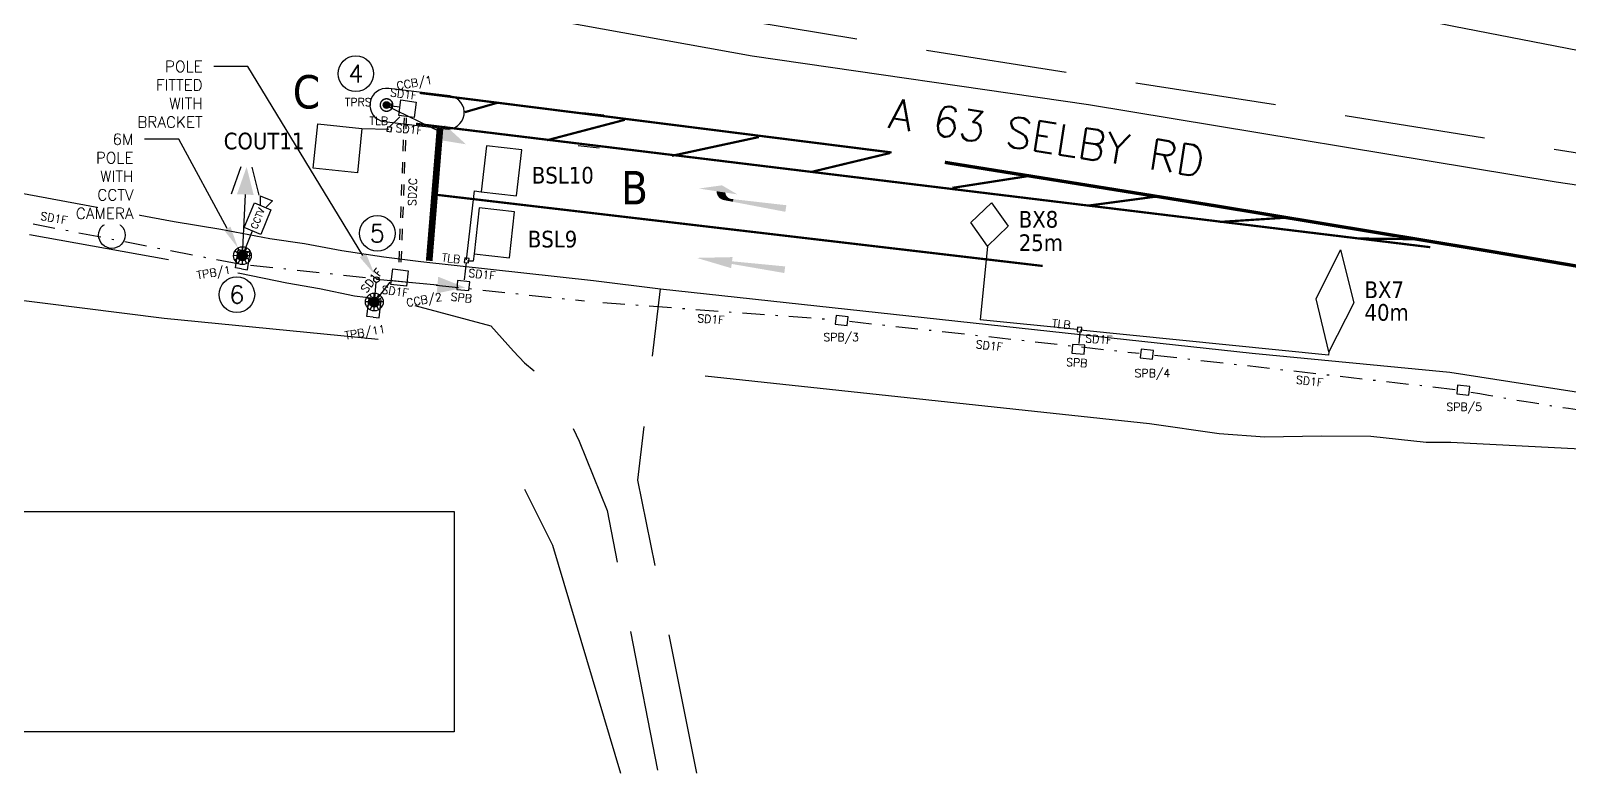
# Model space of a CAD drawing. Extents: x 441020 to 630336, y 432046 to 448236.
# Drawn here: x 629060.9 to 629130.1, y 447496.4 to 447529.8 of the extents above; entities that cross this region are included whole.
import ezdxf
from ezdxf import colors
from ezdxf.entities.mleader import LeaderData, LeaderLine
from ezdxf.enums import TextEntityAlignment as Align
from ezdxf.math import Vec2, Vec3

# ---------------------------------------------------------------- set-up
doc = ezdxf.new("R2010")
doc.units = 0
for name, pattern in [('1001', [2, 1, 0, 1]), ('1004', [6, 4, -2]), ('BLIP', [1, 0.5, -0.5]), ('DASHDOT1', [2, 1, -0.5, 0, -0.5]), ('HIDDEN', [9.525, 6.35, -3.175]), ('SDLoops', [2, 1, 0, 1])]:
    doc.linetypes.add(name, pattern=pattern)
doc.layers.get('0').update_dxf_attribs({"color": 222, "linetype": 'CONTINUOUS'})
for name, color, linetype in [('DATA', 7, 'CONTINUOUS'), ('du-EXISTINGBOX', 181, 'CONTINUOUS'), ('du-EXISTINGDUCT-C1', 181, 'BLIP'), ('du-EXISTINGDUCT-F1', 181, 'DASHDOT1'), ('du-EXISTINGTEXT', 181, 'CONTINUOUS'), ('du-REMOVALSBOX', 8, 'CONTINUOUS'), ('du-REMOVALSTEXT', 8, 'CONTINUOUS'), ('du-UTMCBOX', 40, 'CONTINUOUS'), ('du-UTMCDUCT-F1', 40, 'DASHDOT1'), ('du-UTMCTEXT', 40, 'CONTINUOUS'), ('GENLINE', 8, 'CONTINUOUS'), ('GENPECK', 8, 'HIDDEN'), ('LINE5', 7, 'CONTINUOUS'), ('LINES', 7, 'CONTINUOUS'), ('NUMBERS', 7, 'CONTINUOUS'), ('PHASE', 1, 'CONTINUOUS'), ('POINT', 8, 'CONTINUOUS'), ('ROAD', 7, 'CONTINUOUS'), ('ROADTXT', 7, 'CONTINUOUS'), ('UTC MOVA LOOP LABELS', 1, 'CONTINUOUS'), ('UTC MOVA LOOPS', 3, 'CONTINUOUS'), ('UTC_POLES', 7, 'CONTINUOUS'), ('UTC_SIGNAL NOTE', 1, 'CONTINUOUS'), ('UTC_SIGNALS', 7, 'CONTINUOUS'), ('WATERMARK', 7, 'CONTINUOUS')]:
    doc.layers.add(name, color=color, linetype=linetype)
doc.styles.add('KTS_TAHOMA', font='tahoma.ttf')
doc.styles.get("Standard").update_dxf_attribs({"font": 'simplex'})
picture_1 = doc.add_image_def('image1.gif', size_in_pixel=(2480, 703))

# ---------------------------------------------------------------- blocks, each defined once
blk = doc.blocks.new('CIRCLE')
blk.add_circle((0, 0), 0.299)
blk = doc.blocks.new('1038A4')
at = {"linetype": 'Continuous'}
for points in [[(0, 4), (-0.25, 2.4), (0.25, 2.4)], [(-0.15, 0), (0.15, 0), (-0.06, 2.4), (0.06, 2.4)]]:
    blk.add_solid(points, dxfattribs=at)
blk = doc.blocks.new('1038R4')
at = {"linetype": 'Continuous'}
for points in [[(0.57, 3.006), (0.26, 4.003), (0.278, 2.253)], [(0.081, 2.668), (-0.074, 2.746), (0.103, 2.698), (-0.072, 2.82)], [(0.103, 2.698), (-0.072, 2.82), (0.115, 2.711), (-0.065, 2.883)], [(0.115, 2.711), (-0.065, 2.883), (0.131, 2.727), (-0.043, 2.953)], [(0.131, 2.727), (-0.043, 2.953), (0.15, 2.742), (-0.014, 3.012)], [(0.15, 2.742), (-0.014, 3.012), (0.162, 2.751), (0.014, 3.052)], [(0.162, 2.751), (0.014, 3.052), (0.176, 2.76), (0.042, 3.084)], [(0.176, 2.76), (0.042, 3.084), (0.19, 2.768), (0.081, 3.118)], [(0.19, 2.768), (0.081, 3.118), (0.201, 2.774), (0.107, 3.137)], [(0.201, 2.774), (0.107, 3.137), (0.221, 2.783), (0.16, 3.167)], [(0.221, 2.783), (0.16, 3.167), (0.244, 2.791), (0.204, 3.184)], [(0.244, 2.791), (0.204, 3.184), (0.257, 2.794), (0.232, 3.192)], [(0.257, 2.794), (0.232, 3.192), (0.272, 2.798), (0.268, 3.199)], [(0.15, 0.001), (-0.15, -0.001), (0.036, 2.4), (-0.084, 2.399)], [(0.036, 2.4), (-0.084, 2.399), (0.033, 2.533), (-0.079, 2.563)], [(0.033, 2.533), (-0.079, 2.563), (0.043, 2.585), (-0.077, 2.63)], [(0.043, 2.585), (-0.077, 2.63), (0.059, 2.628), (-0.076, 2.692)], [(0.059, 2.628), (-0.076, 2.692), (0.081, 2.668), (-0.074, 2.746)]]:
    blk.add_solid(points, dxfattribs=at)
blk = doc.blocks.new('CCB')
at = {"flags": 128}
blk.add_lwpolyline([(0.35, 0.35), (0.35, -0.35), (-0.35, -0.35), (-0.35, 0.35)], close=True, dxfattribs=at)
blk = doc.blocks.new('TPB')
for p, q in [((-0.7, 0), (-0.7, 0.275)), ((-0.7, 0.275), (0.12, 0.275)), ((-0.7, 0), (-0.7, -0.275)), ((0.12, 0), (0.12, 0.275)), ((0.12, 0), (0.12, -0.275)), ((-0.7, -0.275), (0.12, -0.275))]:
    blk.add_line(p, q)
blk.add_circle((0, 0), 0.055)
blk = doc.blocks.new('POLENO')
at = {"layer": 'NUMBERS'}
blk.add_circle((0, 0), 1, dxfattribs=at)
blk.add_attdef('NUMBER', text='', height=1, dxfattribs=at).set_placement((0, 0), align=Align.MIDDLE)
blk = doc.blocks.new('SPB')
at = {"flags": 128}
blk.add_lwpolyline([(-0.275, 0.2), (-0.275, -0.2), (0.275, -0.2), (0.275, 0.2)], close=True, dxfattribs=at)
blk = doc.blocks.new('TLB')
for p, q in [((-0.1, 0.1), (-0.1, -0.1)), ((0.1, 0.1), (-0.1, 0.1)), ((0.1, -0.1), (0.1, 0.1)), ((-0.1, -0.1), (0.1, -0.1))]:
    blk.add_line(p, q)
blk = doc.blocks.new('wbpole')
at = {"color": 0, "lineweight": -2}
for p, q in [((-0.217, 0.125), (-0.346, 0.2)), ((-0.125, 0.217), (-0.2, 0.346)), ((0, 0.4), (0, 0.25)), ((0.2, 0.346), (0.125, 0.217)), ((0.346, 0.2), (0.217, 0.125)), ((-0.25, 0), (-0.4, 0)), ((-0.217, -0.125), (-0.346, -0.2)), ((-0.125, -0.217), (-0.2, -0.346)), ((0, -0.25), (0, -0.4)), ((0.2, -0.346), (0.125, -0.217)), ((0.346, -0.2), (0.217, -0.125)), ((0.4, 0), (0.25, 0))]:
    blk.add_line(p, q, dxfattribs=at)
at = {"color": 0, "lineweight": -2, "const_width": 0.25}
blk.add_lwpolyline([(-0.125, 0, 1), (0.125, 0, 1)], format="xyb", close=True, dxfattribs=at)
at = {"color": 0, "lineweight": -2}
blk.add_circle((0, 0), 0.4, dxfattribs=at)
at = {"layer": 'DATA', "flags": 9}
for tag, p in [('TYPE', (0.5, 0.75)), ('HEIGHT', (0.5, 1)), ('NUM', (0.5, 0.5)), ('SITE', (0.5, 0.25)), ('IDENT', (0.5, 0))]:
    blk.add_attdef(tag, p, '', height=0.2, dxfattribs=at)
blk = doc.blocks.new('HD001S')
at = {"linetype": 'Continuous'}
for p, q in [((-0.625, 2.75), (-0.25, 4)), ((0.625, 2.75), (0.25, 4))]:
    blk.add_line(p, q, dxfattribs=at)
blk.add_line((0, 0), (0, 2.75))
blk.add_solid([(0.375, 2.75), (-0.375, 2.75), (0, 4)], dxfattribs=at)
at = {"layer": 'DATA', "flags": 9}
for tag, p in [('SUPPORT', (1, 1.5)), ('BRACKETS', (1, 1.25)), ('CABLE', (1, 0.75)), ('HEIGHT', (1, 1)), ('PHASE', (1, 0.5)), ('TYPE', (1, 0.25)), ('NUM', (1, 0)), ('SITE', (1, -0.25)), ('IDENT', (1, -0.5))]:
    blk.add_attdef(tag, p, '', height=0.2, dxfattribs=at)
blk = doc.blocks.new('HD001P')
at = {"linetype": 'Continuous'}
blk.add_line((0, 2.75), (0, 0), dxfattribs=at)
blk.add_solid([(0.375, 2.75), (-0.375, 2.75), (0, 4)], dxfattribs=at)
at = {"layer": 'DATA', "flags": 9}
for tag, p in [('SUPPORT', (0.75, 1.5)), ('BRACKETS', (0.75, 1.25)), ('CABLE', (0.75, 0.75)), ('HEIGHT', (0.75, 1)), ('PHASE', (0.75, 0.5)), ('TYPE', (0.75, 0.25)), ('NUM', (0.75, 0)), ('SITE', (0.75, -0.25)), ('IDENT', (0.75, -0.5))]:
    blk.add_attdef(tag, p, '', height=0.2, dxfattribs=at)
blk = doc.blocks.new('exbkt100')
blk.add_line((0, 0), (0, 0.875))
blk.add_circle((0, 1), 0.125)
at = {"layer": 'DATA', "flags": 9}
for tag, p in [('SUPPORT', (0.5, 1)), ('HEIGHT', (0.5, 0.75)), ('NUM', (0.5, 0.5)), ('SITE', (0.5, 0.25)), ('IDENT', (0.5, 0))]:
    blk.add_attdef(tag, p, '', height=0.2, dxfattribs=at)
blk = doc.blocks.new('TPRS')
for p, q in [((0.1, 0.08), (-0.24, 0.08)), ((-0.24, -0.08), (-0.24, 0.08)), ((0.1, -0.08), (0.1, 0.08)), ((-0.07, -0.08), (-0.24, -0.08)), ((0.1, -0.08), (-0.07, -0.08))]:
    blk.add_line(p, q)
blk.add_circle((0, 0), 0.05)
blk = doc.blocks.new('lowaccess-sym')
h = blk.add_hatch(color=256)
h.dxf.hatch_style = 1
edge = h.paths.add_edge_path()
edge.add_arc((0, 0), 0.15, 0, 360)
at = {"color": 0, "const_width": 0.0625}
blk.add_lwpolyline([(-0.28125, 0, 1), (0.28125, 0, 1)], format="xyb", close=True, dxfattribs=at)
blk.add_circle((0, 0), 0.15)
blk = doc.blocks.new('CCTVonSIG-sym')
at = {"color": 0}
blk.add_line((0, 0), (1.2, 0), dxfattribs=at)
at = {"color": 0, "linetype": 'Continuous'}
for p, q in [((1.2, -0.4), (1.2, 0.4)), ((1.2, 0.4), (2.4, 0.4)), ((2.4, 0.4), (2.4, -0.4)), ((2.8, 0.28), (2.4, 0.12)), ((2.4, -0.4), (1.2, -0.4)), ((2.8, -0.32), (2.4, -0.16))]:
    blk.add_line(p, q, dxfattribs=at)
at = {"linetype": 'Continuous'}
blk.add_line((2.8, 0.28), (2.8, -0.32), dxfattribs=at)
at = {"color": 0, "linetype": 'Continuous'}
blk.add_text('CCTV', height=0.3, dxfattribs=at).set_placement((1.811, -0.15), align=Align.CENTER)

msp = doc.modelspace()

# ---------------------------------------------------------------- linework, layer by layer
at = {"layer": 'du-EXISTINGDUCT-C1', "flags": 128}
for points in [[(629077.673, 447525.877), (629077.423, 447519.101)], [(629077.773, 447525.873), (629077.523, 447519.097)]]:
    msp.add_lwpolyline(points, dxfattribs=at)
at = {"layer": 'du-EXISTINGDUCT-F1', "flags": 128}
for points in [[(629042.44, 447524.721), (629070.2, 447519.315)], [(629070.77, 447519.251), (629085.783, 447517.638)], [(629086.606, 447517.568), (629097.007, 447516.798)], [(629097.703, 447516.724), (629110.732, 447515.284)], [(629111.427, 447515.204), (629124.959, 447513.661)]]:
    msp.add_lwpolyline(points, dxfattribs=at)
msp.add_lwpolyline([(629125.65, 447513.54, 0.008108), (629132.033, 447512.512, 0.008108), (629138.445, 447511.692, 0.01305), (629148.811, 447510.81, 0.01305), (629159.208, 447510.47)], format="xyb", dxfattribs=at)
at = {"layer": 'du-UTMCDUCT-F1', "flags": 128}
for points in [[(629077.482, 447526.35), (629076.86, 447526.43)], [(629077.01, 447525.455), (629077.483, 447525.912)], [(629080.466, 447519.361), (629080.382, 447518.585)], [(629077.031, 447518.48), (629076.335, 447517.593)], [(629108.057, 447516.25), (629108.016, 447515.724)]]:
    msp.add_lwpolyline(points, dxfattribs=at)
at = {"layer": 'GENLINE', "flags": 128}
for points in [[(629075.637, 447574.578), (629080.041, 447538.898), (629124.887, 447530), (629161.493, 447522.889)], [(629014.866, 447526.719), (629023.372, 447524.573), (629027.84, 447523.436), (629032.388, 447522.415), (629040.002, 447520.72), (629046.08, 447519.666), (629052.221, 447518.827), (629059.515, 447517.786), (629066.89, 447516.86), (629076.502, 447515.926)], [(629091.217, 447514.273), (629111.199, 447512.132), (629114.328, 447511.672), (629116.384, 447511.529), (629118.916, 447511.573), (629121.152, 447511.563), (629123.637, 447511.293)], [(629123.637, 447511.293), (629124.755, 447511.289)], [(629124.755, 447511.289), (629143.409, 447510.335), (629160.748, 447509.35), (629175.197, 447508.056), (629185.121, 447507.075), (629193.765, 447505.868)], [(629083.083, 447509.172), (629084.343, 447506.654), (629087.412, 447496.401)]]:
    msp.add_lwpolyline(points, dxfattribs=at)
at = {"layer": 'GENPECK', "flags": 128}
for points in [[(629074.069, 447578.26), (629075.495, 447566.224), (629077.092, 447550.359), (629078.629, 447537.124), (629079.285, 447535.717), (629080.121, 447534.444), (629080.237, 447534.363), (629081.333, 447533.338), (629082.608, 447532.448), (629084.063, 447531.69), (629085.679, 447531.165), (629087.226, 447531.033), (629088.344, 447531.028), (629100.169, 447529.065), (629118.762, 447526.17), (629136.218, 447523.379), (629148.026, 447521.514)], [(629014.359, 447529.574), (629015.35, 447529.141), (629018.155, 447528.217), (629022.675, 447526.785), (629024.952, 447525.97), (629027.293, 447525.37), (629029.993, 447525.037), (629031.558, 447524.807), (629033.319, 447524.612), (629044.74, 447524.354), (629044.74, 447524.354), (629044.74, 447524.354), (629044.74, 447524.354), (629044.74, 447524.354), (629044.74, 447524.354), (629044.74, 447524.354), (629044.74, 447524.354), (629059.582, 447520.844), (629059.582, 447520.844), (629068.394, 447519.26), (629070.289, 447518.886), (629072.398, 447518.448), (629073.864, 447518.2), (629075.445, 447517.871), (629076.795, 447517.705), (629078.163, 447517.44)], [(629090.839, 447496.401), (629088.192, 447509.572), (629089.203, 447518.181)], [(629078.163, 447517.44), (629081.576, 447516.522), (629082.591, 447515.382), (629083.089, 447514.861), (629083.686, 447514.358), (629084.568, 447513.397), (629085.543, 447511.336), (629086.809, 447508.209), (629089.091, 447496.401)]]:
    msp.add_lwpolyline(points, dxfattribs=at)
at = {"layer": 'LINE5'}
msp.add_line((629078.882, 447520.976), (629078.958, 447521.051), dxfattribs=at)
at = {"layer": 'LINES', "linetype": '1004', "const_width": 0.1, "flags": 128}
for points in [[(629078.376, 447526.993), (629099.598, 447524.315)], [(629080.405, 447526.127), (629081.876, 447526.551)], [(629084.098, 447524.864), (629087.602, 447525.784)], [(629078.213, 447525.605), (629123.823, 447520.055)], [(629089.719, 447524.165), (629093.629, 447525.008)], [(629096.002, 447523.442), (629099.534, 447524.291)], [(629102.329, 447522.721), (629105.811, 447523.263)], [(629079.046, 447522.422), (629106.395, 447519.211)], [(629108.418, 447521.921), (629111.554, 447522.339)], [(629114.363, 447521.192), (629117.397, 447521.386)], [(629120.605, 447520.447), (629123.281, 447520.412)]]:
    msp.add_lwpolyline(points, dxfattribs=at)
at = {"layer": 'LINES', "linetype": '1001', "const_width": 0.3, "flags": 128}
msp.add_lwpolyline([(629079.289, 447525.399), (629078.803, 447519.444)], dxfattribs=at)
at = {"layer": 'LINES', "linetype": '1004', "const_width": 0.15, "flags": 128}
msp.add_lwpolyline([(629101.993, 447523.87, -0.003615), (629138.7, 447517.792, 0.013768), (629172.217, 447513.825, 3.650149)], format="xyb", dxfattribs=at)
at = {"layer": 'ROAD'}
for p, q in [((629085.716, 447526.118), (629086.661, 447526.005)), ((629085.502, 447524.633), (629086.447, 447524.52))]:
    msp.add_line(p, q, dxfattribs=at)
at = {"layer": 'ROAD', "flags": 128}
for points in [[(629074.069, 447578.26), (629073.467, 447577.646), (629072.981, 447576.95), (629072.727, 447576.092), (629072.572, 447575.252), (629073.571, 447566.188), (629074.999, 447552.425), (629076.496, 447538.269), (629076.857, 447536.81), (629077.432, 447535.287), (629077.583, 447535.009), (629078.285, 447533.915), (629079.201, 447532.757), (629079.451, 447532.497), (629080.494, 447531.768), (629081.735, 447531.074), (629082.726, 447530.64), (629083.682, 447530.404), (629093.334, 447528.664), (629108.45, 447526.473), (629129.482, 447522.995), (629147.628, 447520.326), (629166.99, 447517.669), (629171.781, 447516.996)], [(629059.513, 447522.66), (629067.338, 447521.206), (629069.429, 447520.866), (629071.637, 447520.445), (629073.201, 447520.215), (629074.881, 447519.904), (629076.759, 447519.628), (629078.421, 447519.415), (629086.19, 447518.56), (629089.203, 447518.181), (629115.818, 447515.288), (629124.706, 447514.429)], [(629124.706, 447514.429), (629137.237, 447512.489), (629145.151, 447511.964), (629162.606, 447510.899), (629173.434, 447509.977), (629184.824, 447508.749), (629191.394, 447507.783), (629196.719, 447506.392)]]:
    msp.add_lwpolyline(points, dxfattribs=at)
msp.add_lwpolyline([(629079.735, 447526.857), (629076.991, 447527.19, 1), (629076.777, 447525.706), (629079.521, 447525.372, 1)], format="xyb", close=True, dxfattribs=at)
at = {"layer": 'UTC MOVA LOOPS'}
for p, q in [((629073.582, 447523.606), (629073.79, 447525.595)), ((629073.79, 447525.595), (629075.779, 447525.387)), ((629075.779, 447525.387), (629075.571, 447523.398)), ((629075.779, 447525.387), (629076.981, 447525.366)), ((629081.377, 447524.618), (629081.144, 447522.551)), ((629082.967, 447524.439), (629081.377, 447524.618)), ((629082.734, 447522.372), (629082.967, 447524.439)), ((629075.571, 447523.398), (629073.582, 447523.606)), ((629080.475, 447519.48), (629080.841, 447522.589)), ((629080.841, 447522.589), (629081.144, 447522.551)), ((629081.144, 447522.551), (629082.734, 447522.372)), ((629081.051, 447521.828), (629080.818, 447519.761)), ((629082.641, 447521.649), (629081.051, 447521.828)), ((629082.408, 447519.582), (629082.641, 447521.649)), ((629080.818, 447519.761), (629080.781, 447519.428)), ((629080.818, 447519.761), (629082.408, 447519.582)), ((629080.781, 447519.428), (629080.533, 447519.428)), ((629119.242, 447515.203), (629108.079, 447516.32))]:
    msp.add_line(p, q, dxfattribs=at)
at = {"layer": 'UTC MOVA LOOPS', "flags": 128}
for points in [[(629103.157, 447521.164), (629104.099, 447522.052), (629104.848, 447520.996), (629103.906, 447520.108)], [(629118.695, 447517.739), (629119.788, 447519.942), (629120.386, 447517.557), (629119.259, 447515.357)]]:
    msp.add_lwpolyline(points, close=True, dxfattribs=at)
for points in [[(629103.906, 447520.108), (629103.578, 447516.791)], [(629107.946, 447516.358), (629103.578, 447516.791)], [(629119.259, 447515.357), (629119.242, 447515.203)]]:
    msp.add_lwpolyline(points, dxfattribs=at)

# ---------------------------------------------------------------- block references
at = {"layer": 'du-EXISTINGBOX', "color": 1, "rotation": 352.2739632295134}
msp.add_blockref('CCB', (629077.826, 447526.282), dxfattribs=at)
at = {"layer": 'du-EXISTINGBOX', "color": 2, "rotation": 173.3584722004242}
msp.add_blockref('CCB', (629077.47, 447518.688), dxfattribs=at)
at = {"layer": 'du-EXISTINGBOX', "color": 11, "rotation": 83.37529263104769}
msp.add_blockref('TPB', (629076.357, 447517.602), dxfattribs=at)
at = {"layer": 'du-EXISTINGBOX', "color": 3, "zscale": 1.000001, "rotation": 353.9432844479292}
msp.add_blockref('SPB', (629097.355, 447516.761), dxfattribs=at)
at = {"layer": 'du-EXISTINGBOX', "color": 4, "zscale": 1.000001, "rotation": 353.4402996558273}
msp.add_blockref('SPB', (629111.079, 447515.244), dxfattribs=at)
at = {"layer": 'du-EXISTINGBOX', "color": 5, "zscale": 1.000001, "rotation": 353.9886190771596}
msp.add_blockref('SPB', (629125.307, 447513.624), dxfattribs=at)
at = {"layer": 'du-REMOVALSBOX', "color": 1, "zscale": 1.000001, "rotation": 81.22997664412294}
msp.add_blockref('TPB', (629070.465, 447519.772), dxfattribs=at)
at = {"layer": 'du-UTMCBOX', "color": 0, "zscale": 1.000001}
for name, p, rotation in [('TPRS', (629076.86, 447526.43), 176.6256550808724), ('TLB', (629108.046, 447516.351), 355.7648457582507), ('SPB', (629107.994, 447515.465), 355.3671148465344)]:
    msp.add_blockref(name, p, dxfattribs=dict(at, rotation=rotation))
at = {"layer": 'du-UTMCBOX', "color": 0}
for name, p, rotation in [('TLB', (629077.008, 447525.354), 352.6462064551787), ('TLB', (629080.487, 447519.459), 353.377832599272), ('SPB', (629080.334, 447518.329), 353.9938932405441)]:
    msp.add_blockref(name, p, dxfattribs=dict(at, rotation=rotation))
at = {"layer": 'LINES', "linetype": '1004'}
for name, p, rotation in [('1038R4', (629094.844, 447521.794), 80.7843562645557), ('1038A4', (629094.793, 447519.042), 82.35381755824058)]:
    msp.add_blockref(name, p, dxfattribs=dict(at, rotation=rotation))
at = {"layer": 'NUMBERS', "xscale": 0.8, "yscale": 0.8, "zscale": 0.8}
for p, values in [((629075.504, 447527.857), {'NUMBER': '4'}), ((629076.47, 447520.68), {'NUMBER': '5'}), ((629070.154, 447517.923), {'NUMBER': '6'})]:
    msp.add_blockref('POLENO', p, dxfattribs=at).add_auto_attribs(values)
at = {"layer": 'POINT', "xscale": 2, "yscale": 2, "rotation": 10.06643687963294}
msp.add_blockref('CIRCLE', (629064.534, 447520.6), dxfattribs=at)
at = {"layer": 'UTC_POLES', "rotation": 329.9999999999999}
for p in [(629070.403, 447519.674), (629076.335, 447517.591)]:
    msp.add_blockref('wbpole', p, dxfattribs=at)
at = {"layer": 'UTC_SIGNALS'}
for name, p, rotation in [('HD001P', (629076.86, 447526.43), 244.0665928671509), ('HD001S', (629070.403, 447519.674), 357.2710633483499), ('HD001P', (629076.435, 447518.597), 264.8970564626107), ('exbkt100', (629076.336, 447517.602), 354.2968418334522)]:
    msp.add_blockref(name, p, dxfattribs=dict(at, rotation=rotation))

# ---------------------------------------------------------------- texts
at = {"layer": 'du-EXISTINGTEXT'}
for s, rotation, p in [('CCB/1', 10.06644, (629077.372, 447527.129)), ('SD2C', 87.88852, (629078.21, 447521.899)), ('SD1F', 350.01952, (629061.296, 447521.29)), ('SD1F', 351.97162, (629076.64, 447517.977)), ('CCB/2', 10.06644, (629077.81, 447517.373)), ('TPB/11', 10.06644, (629075.038, 447515.895)), ('SD1F', 353.69406, (629103.368, 447515.515)), ('SD1F', 353.49336, (629117.769, 447513.921))]:
    msp.add_text(s, height=0.36, rotation=rotation, dxfattribs=at).set_placement(p)
at = {"layer": 'du-EXISTINGTEXT', "linetype": 'SDLoops'}
msp.add_text('SD1F', height=0.36, rotation=355.7654, dxfattribs=at).set_placement((629090.849, 447516.685))
at = {"layer": 'du-EXISTINGTEXT'}
for s, p in [('SPB/3', (629096.528, 447515.83)), ('SPB/4', (629110.528, 447514.21)), ('SPB/5', (629124.549, 447512.694))]:
    msp.add_text(s, height=0.36, dxfattribs=at).set_placement(p)
at = {"layer": 'du-REMOVALSTEXT'}
msp.add_text('TPB/1', height=0.36, rotation=10.06644, dxfattribs=at).set_placement((629068.386, 447518.606))
at = {"layer": 'du-UTMCTEXT'}
for s, rotation, p in [('SD1F', 352.60497, (629077.026, 447526.842)), ('SD1F', 354.29478, (629077.275, 447525.24)), ('TLB', 353.50368, (629079.353, 447519.422)), ('SD1F', 51.8571, (629075.976, 447517.965)), ('SD1F', 353.72525, (629080.55, 447518.722)), ('SPB', 354.61323, (629079.756, 447517.653)), ('TLB', 353.66278, (629106.798, 447516.466)), ('SD1F', 355.96424, (629108.297, 447515.775)), ('SPB', 356.28644, (629107.439, 447514.717))]:
    msp.add_text(s, height=0.36, rotation=rotation, dxfattribs=at).set_placement(p)
msp.add_text('TLB', height=0.36, dxfattribs=at).set_placement((629076.119, 447525.562))
at = {"layer": 'PHASE', "style": 'KTS_TAHOMA'}
for s, p in [('C', (629072.666, 447526.294)), ('B', (629087.428, 447521.98))]:
    msp.add_text(s, height=1.5, dxfattribs=at).set_placement(p)
at = {"layer": 'ROADTXT'}
msp.add_text('A 63 SELBY RD', height=1.375, rotation=351.06231, dxfattribs=at).set_placement((629106.58, 447524.994), align=Align.MIDDLE_CENTER)
at = {"layer": 'UTC MOVA LOOP LABELS', "char_height": 0.75, "attachment_point": 1, "style": 'KTS_TAHOMA'}
for s, width, insert in [('COUT11', 3.67842, (629069.56, 447525.205)), ('BSL10', 2.78789, (629083.418, 447523.667)), ('BX8', 1.74021, (629105.317, 447521.683)), ('BSL9', 2.22375, (629083.238, 447520.794)), ('25m', 1.24177, (629105.317, 447520.632)), ('BX7', 1.74021, (629120.867, 447518.517)), ('40m', 1.24177, (629120.867, 447517.5))]:
    msp.add_mtext_dynamic_manual_height_columns(s, width=width, gutter_width=1.8, heights=[0], dxfattribs=dict(at, insert=insert))

# ---------------------------------------------------------------- pictures from other files: only their frames are drawn
at = {"layer": 'WATERMARK'}
image = msp.add_image(picture_1, insert=(629044.931, 447498.255), size_in_units=(35, 9.921), dxfattribs=dict(at, brightness=85, contrast=75))
image.dxf.flags = 7

# ---------------------------------------------------------------- next in the draw order: leaders
at = {"layer": 'UTC_SIGNAL NOTE', "color": 1}
ml = msp.add_multileader_mtext('Standard', dxfattribs=at)
ml.set_content('6M POLE WITH CCTV CAMERA', color=1)
ml.set_leader_properties()
ml.build(insert=Vec2(0, 0))
ml.multileader.update_dxf_attribs({"has_text_frame": 1, "dogleg_length": 0.36, "arrow_head_size": 1, "scale": 0.25})
ctx = ml.context
ctx.base_point, ctx.scale, ctx.char_height, ctx.arrow_head_size, ctx.landing_gap_size, ctx.plane_origin = Vec3(629059.648, 447524.907), 0.25, 0.5, 1, 0.5, Vec3(629081.087, 447542.206)
ctx.text_align_type = 2
notes = []
notes.append((ctx, [(0, (1, 1, 0), (629067.536, 447524.907), (-1, 0), 1.531, [(0, [(629070.203, 447520.02)], 0, [])])]))
ctx.mtext.insert, ctx.mtext.width, ctx.mtext.alignment, ctx.mtext.flow_direction = Vec3(629065.505, 447525.157), 5.36214, 3, 5
ctx.mtext.has_bg_fill, ctx.mtext.bg_color, ctx.mtext.bg_scale_factor, ctx.mtext.bg_transparency, ctx.mtext.use_window_bg_color = 1, -1027028792, 1.5, 0, 1
for ctx, leaders in notes:
    for number, flags, end, landing, length, lines in leaders:
        leader = LeaderData()
        leader.index, (leader.has_last_leader_line, leader.has_dogleg_vector, leader.attachment_direction) = number, flags
        leader.last_leader_point, leader.dogleg_vector, leader.dogleg_length = Vec3(end), Vec3(landing), length
        for number, points, colour, breaks in lines:
            line = LeaderLine()
            line.index, line.vertices, line.color, line.breaks = number, Vec3.list(points), colors.encode_raw_color(colour), breaks
            leader.lines.append(line)
        ctx.leaders.append(leader)

# ---------------------------------------------------------------- next in the draw order: leaders
ml = msp.add_multileader_mtext('Standard', dxfattribs=at)
ml.set_content('POLE FITTED WITH BRACKET', color=1)
ml.set_leader_properties()
ml.build(insert=Vec2(0, 0))
ml.multileader.update_dxf_attribs({"has_text_frame": 1, "dogleg_length": 0.36, "arrow_head_size": 1, "scale": 0.25})
ctx = ml.context
ctx.base_point, ctx.scale, ctx.char_height, ctx.arrow_head_size, ctx.landing_gap_size, ctx.plane_origin = Vec3(629061.377, 447528.183), 0.25, 0.5, 1, 0.5, Vec3(629083.807, 447552.785)
ctx.text_align_type = 2
notes = []
notes.append((ctx, [(0, (1, 1, 0), (629070.646, 447528.183), (-1, 0), 1.531, [(0, [(629076.342, 447518.835)], 0, [])])]))
ctx.mtext.insert, ctx.mtext.width, ctx.mtext.alignment, ctx.mtext.flow_direction = Vec3(629068.615, 447528.433), 6.7431, 3, 5
ctx.mtext.has_bg_fill, ctx.mtext.bg_color, ctx.mtext.bg_scale_factor, ctx.mtext.bg_transparency, ctx.mtext.use_window_bg_color = 1, -1027028792, 1.5, 0, 1
for ctx, leaders in notes:
    for number, flags, end, landing, length, lines in leaders:
        leader = LeaderData()
        leader.index, (leader.has_last_leader_line, leader.has_dogleg_vector, leader.attachment_direction) = number, flags
        leader.last_leader_point, leader.dogleg_vector, leader.dogleg_length = Vec3(end), Vec3(landing), length
        for number, points, colour, breaks in lines:
            line = LeaderLine()
            line.index, line.vertices, line.color, line.breaks = number, Vec3.list(points), colors.encode_raw_color(colour), breaks
            leader.lines.append(line)
        ctx.leaders.append(leader)

# ---------------------------------------------------------------- next in the draw order: block references
at = {"layer": 'UTC_POLES'}
msp.add_blockref('lowaccess-sym', (629076.884, 447526.448), dxfattribs=at)
at = {"layer": 'UTC_SIGNALS', "rotation": 67.68106926097141}
msp.add_blockref('CCTVonSIG-sym', (629070.403, 447519.674), dxfattribs=at)

# ---------------------------------------------------------------- next in the draw order: texts
at = {"layer": 'du-UTMCTEXT'}
msp.add_text('TPRS', height=0.36, dxfattribs=at).set_placement((629075.012, 447526.396))

doc.saveas('drawing.dxf')
